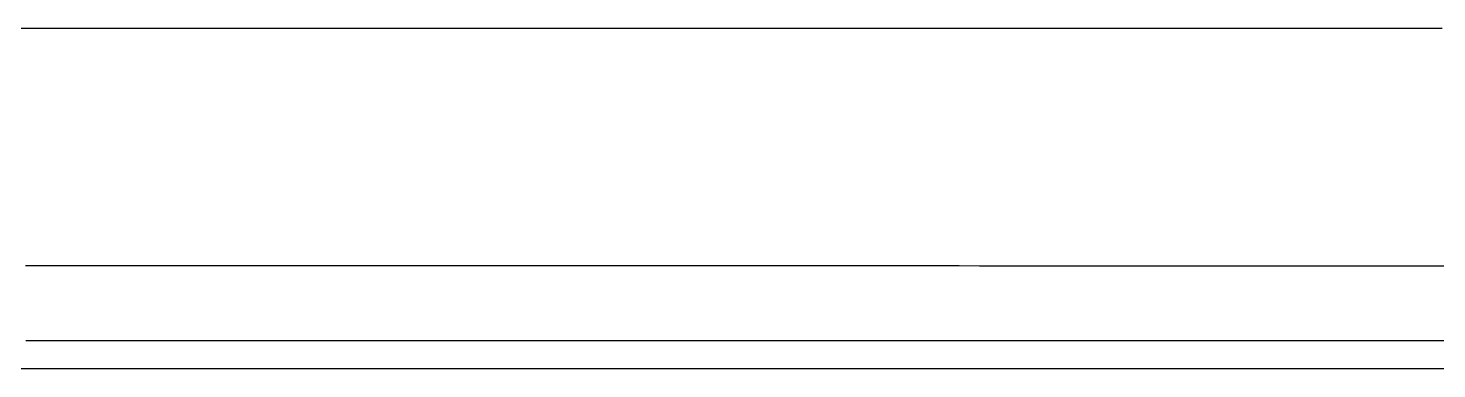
# Model space of a CAD drawing. Extents: x -4 to 218, y -16 to 16.
# Drawn here: x 100.15 to 107.09, y -15.92 to -14.24 of the extents above; entities that cross this region are included whole.
import ezdxf

# ---------------------------------------------------------------- set-up
doc = ezdxf.new("R2010")
doc.units = 0
doc.header["$MEASUREMENT"] = 0
doc.layers.add('Waterlines', color=7, linetype='Continuous')

msp = doc.modelspace()

# ---------------------------------------------------------------- linework, layer by layer
at = {"layer": 'Waterlines', "color": 135}
for points in [[(100.10044, -14.24241), (100.20269, -14.24241), (100.29922, -14.24241), (100.40132, -14.24241), (100.50144, -14.24241), (100.59921, -14.24241), (100.70181, -14.24241), (100.79804, -14.24241), (100.90237, -14.24241), (101.00427, -14.24241), (101.10602, -14.24241), (101.20972, -14.24241), (101.30759, -14.24241), (101.41108, -14.24241), (101.50791, -14.24241), (101.61098, -14.24241), (101.71239, -14.24241), (101.80988, -14.24241), (101.91295, -14.24241), (102.00915, -14.24241), (102.11188, -14.24241), (102.21239, -14.24241), (102.31014, -14.24241), (102.41263, -14.24241), (102.50878, -14.24241), (102.61155, -14.24241), (102.71175, -14.24241), (102.80968, -14.24241), (102.91209, -14.24241), (103.00831, -14.24241), (103.1107, -14.24241), (103.2104, -14.24241), (103.30872, -14.24241), (103.41141, -14.24241), (103.50742, -14.24241), (103.60951, -14.24241), (103.70944, -14.24241), (103.80772, -14.24241), (103.91012, -14.24241), (104.00609, -14.24241), (104.10812, -14.24241), (104.20899, -14.24241), (104.30672, -14.24241), (104.40887, -14.24241), (104.50492, -14.24241), (104.60715, -14.24241), (104.70741, -14.24241), (104.80556, -14.24241), (104.90733, -14.24241), (105.00373, -14.24241), (105.10602, -14.24241), (105.20634, -14.24241), (105.30376, -14.24241), (105.40758, -14.24241), (105.50657, -14.24241), (105.61154, -14.24241), (105.71392, -14.24241), (105.8126, -14.24241), (105.91587, -14.24241), (106.01289, -14.24241), (106.11591, -14.24241), (106.21738, -14.24241), (106.31519, -14.24241), (106.41759, -14.24241), (106.51517, -14.24241), (106.61639, -14.24241), (106.71851, -14.24241), (106.81487, -14.24241), (106.9169, -14.24241), (107.01694, -14.24241), (107.11607, -14.24241)], [(107.13597, -15.41432), (107.03601, -15.4143), (106.93593, -15.41429), (106.83598, -15.41427), (106.73596, -15.41425), (106.63594, -15.41423), (106.53597, -15.41421), (106.43591, -15.41419), (106.33597, -15.41417), (106.23592, -15.41415), (106.13594, -15.41413), (106.03594, -15.41411), (105.93592, -15.41409), (105.83597, -15.41407), (105.73595, -15.41405), (105.63595, -15.41403), (105.53593, -15.41401), (105.43591, -15.41399), (105.33592, -15.41397), (105.23592, -15.41395), (105.13591, -15.41393), (105.03593, -15.41391), (104.9359, -15.41389), (104.83591, -15.41387), (104.73587, -15.41384), (104.63592, -15.41382), (104.53585, -15.4138), (104.43587, -15.41378), (104.33591, -15.41376), (104.2359, -15.41373), (104.13587, -15.41371), (104.03587, -15.41369), (103.93582, -15.41367), (103.83585, -15.41364), (103.73585, -15.41362), (103.63586, -15.4136), (103.53584, -15.41357), (103.43587, -15.41355), (103.33585, -15.41352), (103.23583, -15.4135), (103.13588, -15.41347), (103.03583, -15.41345), (102.93591, -15.41342), (102.83582, -15.4134), (102.73579, -15.41337), (102.63589, -15.41335), (102.53586, -15.41332), (102.43581, -15.41329), (102.33588, -15.41326), (102.23585, -15.41324), (102.13582, -15.41321), (102.03584, -15.41318), (101.93577, -15.41315), (101.83578, -15.41312), (101.73584, -15.41309), (101.63584, -15.41306), (101.53577, -15.41303), (101.43581, -15.413), (101.33579, -15.41297), (101.23572, -15.41294), (101.13579, -15.41291), (101.0358, -15.41288), (100.93582, -15.41284), (100.83577, -15.41281), (100.73576, -15.41278), (100.63577, -15.41274), (100.53576, -15.41271), (100.43576, -15.41267), (100.33575, -15.41264), (100.23579, -15.4126), (100.13577, -15.41256)], [(107.1385, -15.78256), (107.03854, -15.78256), (106.93851, -15.78256), (106.83853, -15.78255), (106.73851, -15.78255), (106.63851, -15.78255), (106.53849, -15.78255), (106.43848, -15.78255), (106.33846, -15.78255), (106.23847, -15.78254), (106.13847, -15.78254), (106.03848, -15.78254), (105.93844, -15.78254), (105.83846, -15.78254), (105.73844, -15.78253), (105.63844, -15.78253), (105.5384, -15.78253), (105.43842, -15.78253), (105.33841, -15.78253), (105.23843, -15.78252), (105.13839, -15.78252), (105.03841, -15.78252), (104.9384, -15.78252), (104.8384, -15.78252), (104.73839, -15.78251), (104.63839, -15.78251), (104.53838, -15.78251), (104.43834, -15.78251), (104.3383, -15.7825), (104.23839, -15.7825), (104.13833, -15.7825), (104.03837, -15.7825), (103.93833, -15.7825), (103.83829, -15.78249), (103.73833, -15.78249), (103.63828, -15.78249), (103.53831, -15.78249), (103.43825, -15.78248), (103.33826, -15.78248), (103.23826, -15.78248), (103.13822, -15.78247), (103.03826, -15.78247), (102.93822, -15.78247), (102.83824, -15.78247), (102.73822, -15.78246), (102.63831, -15.78246), (102.53822, -15.78246), (102.43826, -15.78246), (102.3382, -15.78245), (102.23829, -15.78245), (102.13824, -15.78245), (102.03823, -15.78244), (101.93816, -15.78244), (101.8382, -15.78244), (101.73815, -15.78244), (101.63818, -15.78243), (101.53819, -15.78243), (101.43817, -15.78243), (101.33809, -15.78242), (101.23811, -15.78242), (101.13812, -15.78242), (101.03812, -15.78241), (100.93813, -15.78241), (100.83815, -15.78241), (100.73816, -15.78241), (100.63811, -15.7824), (100.53811, -15.7824), (100.43808, -15.7824), (100.33813, -15.78239), (100.23811, -15.78239), (100.13811, -15.78239)], [(107.15726, -15.92031), (107.05725, -15.92031), (106.95721, -15.92031), (106.85722, -15.92031), (106.75722, -15.92031), (106.65721, -15.92031), (106.55719, -15.92031), (106.45716, -15.92031), (106.35716, -15.92031), (106.25716, -15.92031), (106.15716, -15.92031), (106.05714, -15.92031), (105.95713, -15.92031), (105.85709, -15.92031), (105.75713, -15.92031), (105.6571, -15.92031), (105.55708, -15.92031), (105.45706, -15.92031), (105.35709, -15.92031), (105.25703, -15.92031), (105.15701, -15.92031), (105.05704, -15.92031), (104.95708, -15.92031), (104.85709, -15.92031), (104.75701, -15.92031), (104.65701, -15.92031), (104.55698, -15.92031), (104.45701, -15.92031), (104.35698, -15.92031), (104.25694, -15.92031), (104.15697, -15.92031), (104.05693, -15.92031), (103.95694, -15.92031), (103.8569, -15.92031), (103.75698, -15.92031), (103.65687, -15.92031), (103.55688, -15.92031), (103.45686, -15.92031), (103.35693, -15.92031), (103.25689, -15.92031), (103.15686, -15.92031), (103.05688, -15.92031), (102.95683, -15.92031), (102.85687, -15.92031), (102.75679, -15.92031), (102.65683, -15.92031), (102.55676, -15.92031), (102.45678, -15.92031), (102.35678, -15.92031), (102.25674, -15.92031), (102.15682, -15.92031), (102.05676, -15.92031), (101.95684, -15.92031), (101.85679, -15.92031), (101.75678, -15.92031), (101.65676, -15.92031), (101.55675, -15.92031), (101.45672, -15.92031), (101.35676, -15.92031), (101.25671, -15.92031), (101.15671, -15.92031), (101.0567, -15.92031), (100.95672, -15.92031), (100.85673, -15.92031), (100.75666, -15.92031), (100.65667, -15.92031), (100.55665, -15.92031), (100.45667, -15.92031), (100.3567, -15.92031), (100.25669, -15.92031), (100.15662, -15.92031), (100.05664, -15.92031)], [(107.16184, -15.92031), (107.06182, -15.92031), (106.96181, -15.92031), (106.86182, -15.92031), (106.76176, -15.92031), (106.66183, -15.92031), (106.56181, -15.92031), (106.46177, -15.92031), (106.36179, -15.92031), (106.26177, -15.92031), (106.16182, -15.92031), (106.0618, -15.92031), (105.96176, -15.92031), (105.86179, -15.92031), (105.76174, -15.92031), (105.66177, -15.92031), (105.5617, -15.92031), (105.46172, -15.92031), (105.36176, -15.92031), (105.26169, -15.92031), (105.16174, -15.92031), (105.06171, -15.92031), (104.96176, -15.92031), (104.8617, -15.92031), (104.7617, -15.92031), (104.66174, -15.92031), (104.56171, -15.92031), (104.46171, -15.92031), (104.36167, -15.92031), (104.26167, -15.92031), (104.16167, -15.92031), (104.06164, -15.92031), (103.96169, -15.92031), (103.8616, -15.92031), (103.76163, -15.92031), (103.66161, -15.92031), (103.56165, -15.92031), (103.46165, -15.92031), (103.36168, -15.92031), (103.26161, -15.92031), (103.16165, -15.92031), (103.06161, -15.92031), (102.96161, -15.92031), (102.86161, -15.92031), (102.7616, -15.92031), (102.66156, -15.92031), (102.56158, -15.92031), (102.46157, -15.92031), (102.36159, -15.92031), (102.26157, -15.92031), (102.16155, -15.92031), (102.06158, -15.92031), (101.96155, -15.92031), (101.86153, -15.92031), (101.76154, -15.92031), (101.66154, -15.92031), (101.56153, -15.92031), (101.46149, -15.92031), (101.36151, -15.92031), (101.26151, -15.92031), (101.16151, -15.92031), (101.06151, -15.92031), (100.96149, -15.92031), (100.8615, -15.92031), (100.76148, -15.92031), (100.66144, -15.92031), (100.56146, -15.92031), (100.46145, -15.92031), (100.36147, -15.92031), (100.26145, -15.92031), (100.16145, -15.92031), (100.06145, -15.92031)], [(107.16216, -15.92031), (107.06214, -15.92031), (106.96217, -15.92031), (106.86214, -15.92031), (106.76212, -15.92031), (106.66216, -15.92031), (106.56213, -15.92031), (106.46207, -15.92031), (106.36215, -15.92031), (106.26211, -15.92031), (106.16211, -15.92031), (106.06211, -15.92031), (105.96216, -15.92031), (105.86211, -15.92031), (105.7621, -15.92031), (105.66212, -15.92031), (105.56207, -15.92031), (105.46209, -15.92031), (105.36211, -15.92031), (105.26208, -15.92031), (105.16209, -15.92031), (105.06211, -15.92031), (104.96213, -15.92031), (104.86207, -15.92031), (104.76208, -15.92031), (104.66212, -15.92031), (104.56203, -15.92031), (104.46206, -15.92031), (104.36208, -15.92031), (104.26203, -15.92031), (104.16208, -15.92031), (104.06206, -15.92031), (103.9621, -15.92031), (103.86203, -15.92031), (103.76206, -15.92031), (103.66206, -15.92031), (103.56204, -15.92031), (103.46207, -15.92031), (103.36207, -15.92031), (103.26207, -15.92031), (103.16202, -15.92031), (103.06204, -15.92031), (102.96203, -15.92031), (102.86201, -15.92031), (102.76202, -15.92031), (102.66203, -15.92031), (102.56206, -15.92031), (102.46201, -15.92031), (102.36204, -15.92031), (102.26203, -15.92031), (102.16202, -15.92031), (102.06199, -15.92031), (101.96201, -15.92031), (101.86201, -15.92031), (101.762, -15.92031), (101.66203, -15.92031), (101.56203, -15.92031), (101.46199, -15.92031), (101.36202, -15.92031), (101.26205, -15.92031), (101.162, -15.92031), (101.06199, -15.92031), (100.96202, -15.92031), (100.862, -15.92031), (100.76202, -15.92031), (100.66194, -15.92031), (100.56202, -15.92031), (100.46202, -15.92031), (100.36198, -15.92031), (100.26201, -15.92031), (100.16199, -15.92031), (100.06197, -15.92031)], [(107.1677, -15.92031), (107.0677, -15.92031), (106.9677, -15.92031), (106.86763, -15.92031), (106.76764, -15.92031), (106.66761, -15.92031), (106.56764, -15.92031), (106.46764, -15.92031), (106.36761, -15.92031), (106.26756, -15.92031), (106.16756, -15.92031), (106.06754, -15.92031), (105.96748, -15.92031), (105.86752, -15.92031), (105.7675, -15.92031), (105.6675, -15.92031), (105.56746, -15.92031), (105.46741, -15.92031), (105.36745, -15.92031), (105.2674, -15.92031), (105.16743, -15.92031), (105.06744, -15.92031), (104.96747, -15.92031), (104.86739, -15.92031), (104.76738, -15.92031), (104.66736, -15.92031), (104.56737, -15.92031), (104.4673, -15.92031), (104.36732, -15.92031), (104.26735, -15.92031), (104.16728, -15.92031), (104.06726, -15.92031), (103.96725, -15.92031), (103.86724, -15.92031), (103.76723, -15.92031), (103.66721, -15.92031), (103.56725, -15.92031), (103.46719, -15.92031), (103.36714, -15.92031), (103.26716, -15.92031), (103.16714, -15.92031), (103.06712, -15.92031), (102.9671, -15.92031), (102.8671, -15.92031), (102.7671, -15.92031), (102.66704, -15.92031), (102.56701, -15.92031), (102.46703, -15.92031), (102.36701, -15.92031), (102.26699, -15.92031), (102.16694, -15.92031), (102.06699, -15.92031), (101.96697, -15.92031), (101.86697, -15.92031), (101.7669, -15.92031), (101.66689, -15.92031), (101.56691, -15.92031), (101.46688, -15.92031), (101.36691, -15.92031), (101.26688, -15.92031), (101.16685, -15.92031), (101.06683, -15.92031), (100.96683, -15.92031), (100.8668, -15.92031), (100.76681, -15.92031), (100.66677, -15.92031), (100.5668, -15.92031), (100.46674, -15.92031), (100.36674, -15.92031), (100.26675, -15.92031), (100.16669, -15.92031), (100.06669, -15.92031)], [(107.08963, -15.92031), (106.98969, -15.92031), (106.88953, -15.92031), (106.7896, -15.92031), (106.68958, -15.92031), (106.58949, -15.92031), (106.48948, -15.92031), (106.3895, -15.92031), (106.28944, -15.92031), (106.18938, -15.92031), (106.08941, -15.92031), (105.98938, -15.92031), (105.88933, -15.92031), (105.78933, -15.92031), (105.68932, -15.92031), (105.58929, -15.92031), (105.48927, -15.92031), (105.3892, -15.92031), (105.28921, -15.92031), (105.18922, -15.92031), (105.08916, -15.92031), (104.98912, -15.92031), (104.88914, -15.92031), (104.78905, -15.92031), (104.68907, -15.92031), (104.58904, -15.92031), (104.48899, -15.92031), (104.389, -15.92031), (104.28894, -15.92031), (104.18896, -15.92031), (104.08889, -15.92031), (103.98884, -15.92031), (103.88883, -15.92031), (103.78889, -15.92031), (103.68877, -15.92031), (103.58876, -15.92031), (103.4888, -15.92031), (103.38869, -15.92031), (103.28875, -15.92031), (103.18864, -15.92031), (103.08865, -15.92031), (102.98862, -15.92031), (102.8886, -15.92031), (102.78859, -15.92031), (102.68859, -15.92031), (102.58855, -15.92031), (102.48849, -15.92031), (102.38848, -15.92031), (102.28845, -15.92031), (102.1884, -15.92031), (102.08836, -15.92031), (101.98842, -15.92031), (101.88833, -15.92031), (101.78828, -15.92031), (101.68836, -15.92031), (101.58827, -15.92031), (101.4882, -15.92031), (101.38821, -15.92031), (101.28821, -15.92031), (101.18814, -15.92031), (101.08816, -15.92031), (100.98811, -15.92031), (100.88806, -15.92031), (100.78811, -15.92031), (100.68803, -15.92031), (100.58801, -15.92031), (100.488, -15.92031), (100.38792, -15.92031), (100.28795, -15.92031), (100.18793, -15.92031), (100.08786, -15.92031)], [(107.09459, -15.92031), (106.99454, -15.92031), (106.89447, -15.92031), (106.7944, -15.92031), (106.69436, -15.92031), (106.59428, -15.92031), (106.4942, -15.92031), (106.39417, -15.92031), (106.29408, -15.92031), (106.19402, -15.92031), (106.09395, -15.92031), (105.99391, -15.92031), (105.89381, -15.92031), (105.79375, -15.92031), (105.6937, -15.92031), (105.59367, -15.92031), (105.49356, -15.92031), (105.39349, -15.92031), (105.29345, -15.92031), (105.19337, -15.92031), (105.09334, -15.92031), (104.99326, -15.92031), (104.89317, -15.92031), (104.79314, -15.92031), (104.69308, -15.92031), (104.593, -15.92031), (104.49294, -15.92031), (104.39287, -15.92031), (104.29284, -15.92031), (104.19276, -15.92031), (104.09269, -15.92031), (103.99264, -15.92031), (103.89255, -15.92031), (103.7925, -15.92031), (103.69247, -15.92031), (103.59236, -15.92031), (103.4923, -15.92031), (103.39227, -15.92031), (103.29218, -15.92031), (103.19213, -15.92031), (103.09207, -15.92031), (102.99195, -15.92031), (102.89192, -15.92031), (102.79185, -15.92031), (102.6918, -15.92031), (102.59175, -15.92031), (102.49169, -15.92031), (102.39162, -15.92031), (102.29156, -15.92031), (102.19148, -15.92031), (102.09142, -15.92031), (101.99137, -15.92031), (101.89128, -15.92031), (101.79121, -15.92031), (101.69117, -15.92031), (101.59109, -15.92031), (101.49107, -15.92031), (101.39095, -15.92031), (101.29089, -15.92031), (101.19083, -15.92031), (101.09075, -15.92031), (100.99071, -15.92031), (100.89064, -15.92031), (100.79056, -15.92031), (100.69055, -15.92031), (100.59044, -15.92031), (100.49039, -15.92031), (100.39032, -15.92031), (100.29027, -15.92031), (100.19017, -15.92031), (100.09014, -15.92031)], [(107.09579, -15.92031), (106.99567, -15.92031), (106.8957, -15.92031), (106.7956, -15.92031), (106.6955, -15.92031), (106.59548, -15.92031), (106.49538, -15.92031), (106.39535, -15.92031), (106.29526, -15.92031), (106.1952, -15.92031), (106.09512, -15.92031), (105.99506, -15.92031), (105.89501, -15.92031), (105.79494, -15.92031), (105.69483, -15.92031), (105.59481, -15.92031), (105.49474, -15.92031), (105.39468, -15.92031), (105.29462, -15.92031), (105.19452, -15.92031), (105.09447, -15.92031), (104.99442, -15.92031), (104.89433, -15.92031), (104.79429, -15.92031), (104.69422, -15.92031), (104.59415, -15.92031), (104.49406, -15.92031), (104.39403, -15.92031), (104.29395, -15.92031), (104.19386, -15.92031), (104.09383, -15.92031), (103.99374, -15.92031), (103.89368, -15.92031), (103.79366, -15.92031), (103.69349, -15.92031), (103.5935, -15.92031), (103.49343, -15.92031), (103.39336, -15.92031), (103.29329, -15.92031), (103.19324, -15.92031), (103.09316, -15.92031), (102.99311, -15.92031), (102.89304, -15.92031), (102.793, -15.92031), (102.69289, -15.92031), (102.59285, -15.92031), (102.49277, -15.92031), (102.39272, -15.92031), (102.29262, -15.92031), (102.19259, -15.92031), (102.09257, -15.92031), (101.99239, -15.92031), (101.89238, -15.92031), (101.79231, -15.92031), (101.6922, -15.92031), (101.59219, -15.92031), (101.49216, -15.92031), (101.39201, -15.92031), (101.292, -15.92031), (101.19196, -15.92031), (101.09184, -15.92031), (100.99178, -15.92031), (100.89175, -15.92031), (100.79164, -15.92031), (100.69157, -15.92031), (100.59157, -15.92031), (100.49142, -15.92031), (100.39137, -15.92031), (100.29139, -15.92031), (100.19119, -15.92031), (100.0912, -15.92031)], [(107.10246, -15.92031), (107.00243, -15.92031), (106.90237, -15.92031), (106.80233, -15.92031), (106.7023, -15.92031), (106.60226, -15.92031), (106.50224, -15.92031), (106.40218, -15.92031), (106.30211, -15.92031), (106.20208, -15.92031), (106.10202, -15.92031), (106.00199, -15.92031), (105.90195, -15.92031), (105.8019, -15.92031), (105.70184, -15.92031), (105.60183, -15.92031), (105.5018, -15.92031), (105.4017, -15.92031), (105.3017, -15.92031), (105.20164, -15.92031), (105.10161, -15.92031), (105.00156, -15.92031), (104.90151, -15.92031), (104.80147, -15.92031), (104.70145, -15.92031), (104.60139, -15.92031), (104.50135, -15.92031), (104.40131, -15.92031), (104.30128, -15.92031), (104.20123, -15.92031), (104.10117, -15.92031), (104.00113, -15.92031), (103.90108, -15.92031), (103.80104, -15.92031), (103.70101, -15.92031), (103.60097, -15.92031), (103.50088, -15.92031), (103.40085, -15.92031), (103.30083, -15.92031), (103.20078, -15.92031), (103.10075, -15.92031), (103.00068, -15.92031), (102.90063, -15.92031), (102.8006, -15.92031), (102.70058, -15.92031), (102.60052, -15.92031), (102.50047, -15.92031), (102.40042, -15.92031), (102.30036, -15.92031), (102.20034, -15.92031), (102.10027, -15.92031), (102.00023, -15.92031), (101.90022, -15.92031), (101.80016, -15.92031), (101.7001, -15.92031), (101.60007, -15.92031), (101.50004, -15.92031), (101.39999, -15.92031), (101.29992, -15.92031), (101.19989, -15.92031), (101.09987, -15.92031), (100.99979, -15.92031), (100.89977, -15.92031), (100.79972, -15.92031), (100.69965, -15.92031), (100.59965, -15.92031), (100.49959, -15.92031), (100.39953, -15.92031), (100.29949, -15.92031), (100.19946, -15.92031), (100.0994, -15.92031)], [(107.10395, -15.92031), (107.00394, -15.92031), (106.90392, -15.92031), (106.80392, -15.92031), (106.70393, -15.92031), (106.60392, -15.92031), (106.50396, -15.92031), (106.40392, -15.92031), (106.30386, -15.92031), (106.20391, -15.92031), (106.1039, -15.92031), (106.00388, -15.92031), (105.90386, -15.92031), (105.80386, -15.92031), (105.7039, -15.92031), (105.60387, -15.92031), (105.50385, -15.92031), (105.40381, -15.92031), (105.30386, -15.92031), (105.20382, -15.92031), (105.10384, -15.92031), (105.00383, -15.92031), (104.90384, -15.92031), (104.8038, -15.92031), (104.70383, -15.92031), (104.60379, -15.92031), (104.50378, -15.92031), (104.4038, -15.92031), (104.30377, -15.92031), (104.20379, -15.92031), (104.1038, -15.92031), (104.00378, -15.92031), (103.90375, -15.92031), (103.80379, -15.92031), (103.70374, -15.92031), (103.60374, -15.92031), (103.50372, -15.92031), (103.40373, -15.92031), (103.30373, -15.92031), (103.20371, -15.92031), (103.10371, -15.92031), (103.00369, -15.92031), (102.90369, -15.92031), (102.80368, -15.92031), (102.70371, -15.92031), (102.60368, -15.92031), (102.50366, -15.92031), (102.4037, -15.92031), (102.3037, -15.92031), (102.20367, -15.92031), (102.10365, -15.92031), (102.00366, -15.92031), (101.9036, -15.92031), (101.8036, -15.92031), (101.70365, -15.92031), (101.60363, -15.92031), (101.50364, -15.92031), (101.40363, -15.92031), (101.3036, -15.92031), (101.20361, -15.92031), (101.10363, -15.92031), (101.00359, -15.92031), (100.90361, -15.92031), (100.80357, -15.92031), (100.70358, -15.92031), (100.60361, -15.92031), (100.50356, -15.92031), (100.40356, -15.92031), (100.30356, -15.92031), (100.20358, -15.92031), (100.10359, -15.92031)], [(107.11218, -15.92031), (107.01216, -15.92031), (106.91218, -15.92031), (106.81219, -15.92031), (106.71217, -15.92031), (106.61215, -15.92031), (106.51214, -15.92031), (106.41215, -15.92031), (106.31216, -15.92031), (106.21212, -15.92031), (106.11213, -15.92031), (106.01214, -15.92031), (105.91211, -15.92031), (105.8121, -15.92031), (105.71211, -15.92031), (105.61211, -15.92031), (105.51212, -15.92031), (105.41206, -15.92031), (105.31201, -15.92031), (105.21203, -15.92031), (105.11205, -15.92031), (105.01205, -15.92031), (104.91207, -15.92031), (104.81204, -15.92031), (104.71203, -15.92031), (104.612, -15.92031), (104.512, -15.92031), (104.41197, -15.92031), (104.312, -15.92031), (104.21201, -15.92031), (104.11197, -15.92031), (104.01193, -15.92031), (103.91196, -15.92031), (103.81193, -15.92031), (103.71194, -15.92031), (103.61192, -15.92031), (103.51188, -15.92031), (103.4119, -15.92031), (103.31192, -15.92031), (103.21184, -15.92031), (103.11189, -15.92031), (103.01186, -15.92031), (102.91186, -15.92031), (102.81187, -15.92031), (102.71186, -15.92031), (102.61186, -15.92031), (102.51183, -15.92031), (102.41183, -15.92031), (102.31184, -15.92031), (102.21178, -15.92031), (102.11182, -15.92031), (102.01183, -15.92031), (101.91174, -15.92031), (101.81176, -15.92031), (101.71178, -15.92031), (101.61173, -15.92031), (101.51173, -15.92031), (101.41174, -15.92031), (101.31174, -15.92031), (101.21176, -15.92031), (101.11173, -15.92031), (101.01174, -15.92031), (100.91177, -15.92031), (100.81172, -15.92031), (100.7118, -15.92031), (100.6117, -15.92031), (100.51173, -15.92031), (100.41167, -15.92031), (100.31167, -15.92031), (100.21169, -15.92031), (100.11166, -15.92031)], [(107.11286, -15.92031), (107.01286, -15.92031), (106.91278, -15.92031), (106.81274, -15.92031), (106.71289, -15.92031), (106.6129, -15.92031), (106.51286, -15.92031), (106.41286, -15.92031), (106.31279, -15.92031), (106.21272, -15.92031), (106.11263, -15.92031), (106.01285, -15.92031), (105.9128, -15.92031), (105.81274, -15.92031), (105.71268, -15.92031), (105.6126, -15.92031), (105.51276, -15.92031), (105.41273, -15.92031), (105.31265, -15.92031), (105.21263, -15.92031), (105.11253, -15.92031), (105.01247, -15.92031), (104.91271, -15.92031), (104.81268, -15.92031), (104.71262, -15.92031), (104.61262, -15.92031), (104.51259, -15.92031), (104.41254, -15.92031), (104.31257, -15.92031), (104.21257, -15.92031), (104.11253, -15.92031), (104.01258, -15.92031), (103.91257, -15.92031), (103.81261, -15.92031), (103.71262, -15.92031), (103.61243, -15.92031), (103.51249, -15.92031), (103.41256, -15.92031), (103.31264, -15.92031), (103.21267, -15.92031), (103.1125, -15.92031), (103.0126, -15.92031), (102.91267, -15.92031), (102.81252, -15.92031), (102.71262, -15.92031), (102.61267, -15.92031), (102.51251, -15.92031), (102.41265, -15.92031), (102.31271, -15.92031), (102.21255, -15.92031), (102.11269, -15.92031), (102.01271, -15.92031), (101.91281, -15.92031), (101.81266, -15.92031), (101.71275, -15.92031), (101.61281, -15.92031), (101.51265, -15.92031), (101.41272, -15.92031), (101.31277, -15.92031), (101.21278, -15.92031), (101.11269, -15.92031), (101.01276, -15.92031), (100.9128, -15.92031), (100.81278, -15.92031), (100.7128, -15.92031), (100.61284, -15.92031), (100.51283, -15.92031), (100.4128, -15.92031), (100.31281, -15.92031), (100.21278, -15.92031), (100.11275, -15.92031)], [(107.12003, -15.92031), (107.01996, -15.92031), (106.92008, -15.92031), (106.82004, -15.92031), (106.71998, -15.92031), (106.61996, -15.92031), (106.51988, -15.92031), (106.42003, -15.92031), (106.31997, -15.92031), (106.21992, -15.92031), (106.1198, -15.92031), (106.02001, -15.92031), (105.91992, -15.92031), (105.81984, -15.92031), (105.71975, -15.92031), (105.61991, -15.92031), (105.51982, -15.92031), (105.41979, -15.92031), (105.31972, -15.92031), (105.21963, -15.92031), (105.1198, -15.92031), (105.01979, -15.92031), (104.91971, -15.92031), (104.81969, -15.92031), (104.71966, -15.92031), (104.61967, -15.92031), (104.51966, -15.92031), (104.41968, -15.92031), (104.31965, -15.92031), (104.2197, -15.92031), (104.11971, -15.92031), (104.01975, -15.92031), (103.91956, -15.92031), (103.81964, -15.92031), (103.71965, -15.92031), (103.61971, -15.92031), (103.5196, -15.92031), (103.41968, -15.92031), (103.31953, -15.92031), (103.2196, -15.92031), (103.11971, -15.92031), (103.01958, -15.92031), (102.91971, -15.92031), (102.81973, -15.92031), (102.71964, -15.92031), (102.61974, -15.92031), (102.51981, -15.92031), (102.41968, -15.92031), (102.31978, -15.92031), (102.21985, -15.92031), (102.11971, -15.92031), (102.01976, -15.92031), (101.91983, -15.92031), (101.81989, -15.92031), (101.71976, -15.92031), (101.61984, -15.92031), (101.51975, -15.92031), (101.41983, -15.92031), (101.31985, -15.92031), (101.21989, -15.92031), (101.11987, -15.92031), (101.0199, -15.92031), (100.91986, -15.92031), (100.81989, -15.92031), (100.71983, -15.92031), (100.61983, -15.92031), (100.51981, -15.92031), (100.41978, -15.92031), (100.3198, -15.92031), (100.2198, -15.92031), (100.11978, -15.92031)], [(107.12622, -15.92031), (107.02621, -15.92031), (106.92617, -15.92031), (106.82617, -15.92031), (106.72618, -15.92031), (106.62614, -15.92031), (106.52618, -15.92031), (106.42614, -15.92031), (106.32618, -15.92031), (106.22613, -15.92031), (106.12612, -15.92031), (106.02615, -15.92031), (105.9261, -15.92031), (105.82613, -15.92031), (105.72613, -15.92031), (105.62607, -15.92031), (105.52612, -15.92031), (105.42609, -15.92031), (105.32609, -15.92031), (105.22609, -15.92031), (105.12608, -15.92031), (105.02606, -15.92031), (104.92609, -15.92031), (104.82605, -15.92031), (104.72609, -15.92031), (104.62605, -15.92031), (104.52606, -15.92031), (104.42604, -15.92031), (104.32603, -15.92031), (104.2261, -15.92031), (104.12601, -15.92031), (104.02602, -15.92031), (103.92603, -15.92031), (103.826, -15.92031), (103.726, -15.92031), (103.62602, -15.92031), (103.52603, -15.92031), (103.42602, -15.92031), (103.32602, -15.92031), (103.22604, -15.92031), (103.12596, -15.92031), (103.02602, -15.92031), (102.92596, -15.92031), (102.826, -15.92031), (102.72597, -15.92031), (102.62594, -15.92031), (102.52598, -15.92031), (102.42596, -15.92031), (102.32593, -15.92031), (102.22593, -15.92031), (102.12593, -15.92031), (102.02592, -15.92031), (101.9259, -15.92031), (101.82591, -15.92031), (101.72588, -15.92031), (101.6259, -15.92031), (101.52593, -15.92031), (101.42588, -15.92031), (101.32594, -15.92031), (101.22585, -15.92031), (101.12588, -15.92031), (101.02588, -15.92031), (100.92589, -15.92031), (100.82586, -15.92031), (100.72583, -15.92031), (100.62585, -15.92031), (100.5258, -15.92031), (100.4258, -15.92031), (100.32581, -15.92031), (100.22585, -15.92031), (100.12585, -15.92031)], [(107.12962, -15.92031), (107.02959, -15.92031), (106.92953, -15.92031), (106.82951, -15.92031), (106.72946, -15.92031), (106.62942, -15.92031), (106.52937, -15.92031), (106.42932, -15.92031), (106.32929, -15.92031), (106.22926, -15.92031), (106.12922, -15.92031), (106.02917, -15.92031), (105.92914, -15.92031), (105.8291, -15.92031), (105.72906, -15.92031), (105.62902, -15.92031), (105.52896, -15.92031), (105.42895, -15.92031), (105.3289, -15.92031), (105.22887, -15.92031), (105.12882, -15.92031), (105.02879, -15.92031), (104.92875, -15.92031), (104.82872, -15.92031), (104.72868, -15.92031), (104.62863, -15.92031), (104.52859, -15.92031), (104.42855, -15.92031), (104.32852, -15.92031), (104.22849, -15.92031), (104.12846, -15.92031), (104.02839, -15.92031), (103.92837, -15.92031), (103.82832, -15.92031), (103.72831, -15.92031), (103.62822, -15.92031), (103.52821, -15.92031), (103.42818, -15.92031), (103.32809, -15.92031), (103.22811, -15.92031), (103.12807, -15.92031), (103.02801, -15.92031), (102.92798, -15.92031), (102.82793, -15.92031), (102.72791, -15.92031), (102.62785, -15.92031), (102.52783, -15.92031), (102.42774, -15.92031), (102.32773, -15.92031), (102.22772, -15.92031), (102.12769, -15.92031), (102.02763, -15.92031), (101.9276, -15.92031), (101.82751, -15.92031), (101.72752, -15.92031), (101.62747, -15.92031), (101.52746, -15.92031), (101.42738, -15.92031), (101.32737, -15.92031), (101.22729, -15.92031), (101.12726, -15.92031), (101.02724, -15.92031), (100.92717, -15.92031), (100.82713, -15.92031), (100.7271, -15.92031), (100.62708, -15.92031), (100.52703, -15.92031), (100.42702, -15.92031), (100.32698, -15.92031), (100.22691, -15.92031), (100.12687, -15.92031)], [(107.13622, -15.92031), (107.03622, -15.92031), (106.93616, -15.92031), (106.83614, -15.92031), (106.73611, -15.92031), (106.63609, -15.92031), (106.53605, -15.92031), (106.43607, -15.92031), (106.33606, -15.92031), (106.23598, -15.92031), (106.13599, -15.92031), (106.03597, -15.92031), (105.93596, -15.92031), (105.83593, -15.92031), (105.73589, -15.92031), (105.63588, -15.92031), (105.53582, -15.92031), (105.43585, -15.92031), (105.33582, -15.92031), (105.23579, -15.92031), (105.13577, -15.92031), (105.03573, -15.92031), (104.93574, -15.92031), (104.83572, -15.92031), (104.73571, -15.92031), (104.6357, -15.92031), (104.53565, -15.92031), (104.43562, -15.92031), (104.33559, -15.92031), (104.23561, -15.92031), (104.13556, -15.92031), (104.03555, -15.92031), (103.93555, -15.92031), (103.83548, -15.92031), (103.73547, -15.92031), (103.63545, -15.92031), (103.53547, -15.92031), (103.43538, -15.92031), (103.3354, -15.92031), (103.2354, -15.92031), (103.13534, -15.92031), (103.03534, -15.92031), (102.93532, -15.92031), (102.83527, -15.92031), (102.73527, -15.92031), (102.63523, -15.92031), (102.53523, -15.92031), (102.43518, -15.92031), (102.33519, -15.92031), (102.23514, -15.92031), (102.13513, -15.92031), (102.03515, -15.92031), (101.9351, -15.92031), (101.83508, -15.92031), (101.73506, -15.92031), (101.63503, -15.92031), (101.53497, -15.92031), (101.43498, -15.92031), (101.33495, -15.92031), (101.23494, -15.92031), (101.1349, -15.92031), (101.03489, -15.92031), (100.93485, -15.92031), (100.83486, -15.92031), (100.73483, -15.92031), (100.63478, -15.92031), (100.53478, -15.92031), (100.43478, -15.92031), (100.33472, -15.92031), (100.2347, -15.92031), (100.13469, -15.92031)], [(107.14525, -15.92031), (107.0452, -15.92031), (106.94511, -15.92031), (106.84501, -15.92031), (106.74493, -15.92031), (106.64484, -15.92031), (106.54472, -15.92031), (106.44466, -15.92031), (106.34458, -15.92031), (106.24443, -15.92031), (106.14444, -15.92031), (106.04429, -15.92031), (105.9442, -15.92031), (105.84414, -15.92031), (105.74406, -15.92031), (105.64394, -15.92031), (105.54388, -15.92031), (105.4438, -15.92031), (105.34371, -15.92031), (105.24361, -15.92031), (105.14353, -15.92031), (105.04342, -15.92031), (104.94335, -15.92031), (104.84328, -15.92031), (104.74313, -15.92031), (104.64308, -15.92031), (104.54301, -15.92031), (104.4429, -15.92031), (104.34283, -15.92031), (104.24273, -15.92031), (104.14262, -15.92031), (104.04258, -15.92031), (103.94246, -15.92031), (103.84241, -15.92031), (103.74228, -15.92031), (103.64223, -15.92031), (103.54209, -15.92031), (103.44208, -15.92031), (103.34194, -15.92031), (103.24187, -15.92031), (103.14179, -15.92031), (103.0417, -15.92031), (102.9416, -15.92031), (102.8415, -15.92031), (102.74144, -15.92031), (102.64133, -15.92031), (102.54124, -15.92031), (102.44112, -15.92031), (102.34109, -15.92031), (102.24098, -15.92031), (102.1409, -15.92031), (102.04081, -15.92031), (101.94071, -15.92031), (101.84064, -15.92031), (101.7405, -15.92031), (101.64042, -15.92031), (101.54038, -15.92031), (101.44024, -15.92031), (101.34016, -15.92031), (101.24011, -15.92031), (101.13998, -15.92031), (101.0399, -15.92031), (100.93985, -15.92031), (100.83974, -15.92031), (100.73966, -15.92031), (100.63956, -15.92031), (100.53943, -15.92031), (100.4394, -15.92031), (100.33929, -15.92031), (100.2392, -15.92031), (100.13909, -15.92031)], [(107.15094, -15.92031), (107.05219, -15.92031), (106.95136, -15.92031), (106.85156, -15.92031), (106.75158, -15.92031), (106.65074, -15.92031), (106.55163, -15.92031), (106.4498, -15.92031), (106.35143, -15.92031), (106.24941, -15.92031), (106.15112, -15.92031), (106.04963, -15.92031), (105.95056, -15.92031), (105.84995, -15.92031), (105.74982, -15.92031), (105.65009, -15.92031), (105.54881, -15.92031), (105.45007, -15.92031), (105.34801, -15.92031), (105.2498, -15.92031), (105.14774, -15.92031), (105.04946, -15.92031), (104.9482, -15.92031), (104.84887, -15.92031), (104.74844, -15.92031), (104.64804, -15.92031), (104.54861, -15.92031), (104.44697, -15.92031), (104.34849, -15.92031), (104.24609, -15.92031), (104.1482, -15.92031), (104.04633, -15.92031), (103.94773, -15.92031), (103.84673, -15.92031), (103.74705, -15.92031), (103.647, -15.92031), (103.54628, -15.92031), (103.44708, -15.92031), (103.34523, -15.92031), (103.24686, -15.92031), (103.14441, -15.92031), (103.04655, -15.92031), (102.94489, -15.92031), (102.84606, -15.92031), (102.74529, -15.92031), (102.64534, -15.92031), (102.54546, -15.92031), (102.44439, -15.92031), (102.34549, -15.92031), (102.24316, -15.92031), (102.14526, -15.92031), (102.04314, -15.92031), (101.94489, -15.92031), (101.84364, -15.92031), (101.74425, -15.92031), (101.64394, -15.92031), (101.54333, -15.92031), (101.444, -15.92031), (101.34212, -15.92031), (101.244, -15.92031), (101.14155, -15.92031), (101.04355, -15.92031), (100.94209, -15.92031), (100.84299, -15.92031), (100.74247, -15.92031), (100.64212, -15.92031), (100.54259, -15.92031), (100.44089, -15.92031), (100.34254, -15.92031), (100.24045, -15.92031), (100.14218, -15.92031)], [(107.14616, -15.92031), (107.04617, -15.92031), (106.94616, -15.92031), (106.84612, -15.92031), (106.74613, -15.92031), (106.64614, -15.92031), (106.54613, -15.92031), (106.44617, -15.92031), (106.34611, -15.92031), (106.24609, -15.92031), (106.14614, -15.92031), (106.04611, -15.92031), (105.94612, -15.92031), (105.8461, -15.92031), (105.74609, -15.92031), (105.64611, -15.92031), (105.54607, -15.92031), (105.44607, -15.92031), (105.34614, -15.92031), (105.24607, -15.92031), (105.14612, -15.92031), (105.04607, -15.92031), (104.94611, -15.92031), (104.84608, -15.92031), (104.74603, -15.92031), (104.64606, -15.92031), (104.54604, -15.92031), (104.44601, -15.92031), (104.34606, -15.92031), (104.246, -15.92031), (104.14603, -15.92031), (104.04602, -15.92031), (103.946, -15.92031), (103.84602, -15.92031), (103.746, -15.92031), (103.646, -15.92031), (103.54601, -15.92031), (103.44593, -15.92031), (103.34596, -15.92031), (103.24598, -15.92031), (103.14593, -15.92031), (103.04594, -15.92031), (102.94595, -15.92031), (102.84593, -15.92031), (102.74596, -15.92031), (102.64591, -15.92031), (102.54591, -15.92031), (102.44592, -15.92031), (102.34589, -15.92031), (102.24587, -15.92031), (102.14586, -15.92031), (102.04592, -15.92031), (101.94585, -15.92031), (101.84587, -15.92031), (101.74589, -15.92031), (101.64586, -15.92031), (101.54585, -15.92031), (101.44581, -15.92031), (101.34586, -15.92031), (101.24583, -15.92031), (101.14586, -15.92031), (101.04587, -15.92031), (100.94581, -15.92031), (100.84579, -15.92031), (100.74581, -15.92031), (100.64578, -15.92031), (100.54571, -15.92031), (100.44582, -15.92031), (100.34578, -15.92031), (100.24577, -15.92031), (100.14576, -15.92031)], [(107.15349, -15.92031), (107.05338, -15.92031), (106.95332, -15.92031), (106.85327, -15.92031), (106.75321, -15.92031), (106.65313, -15.92031), (106.55304, -15.92031), (106.45296, -15.92031), (106.35292, -15.92031), (106.25285, -15.92031), (106.15277, -15.92031), (106.0527, -15.92031), (105.95265, -15.92031), (105.85256, -15.92031), (105.7525, -15.92031), (105.65242, -15.92031), (105.55235, -15.92031), (105.45228, -15.92031), (105.35217, -15.92031), (105.25212, -15.92031), (105.15204, -15.92031), (105.05198, -15.92031), (104.95192, -15.92031), (104.85182, -15.92031), (104.75175, -15.92031), (104.6517, -15.92031), (104.55161, -15.92031), (104.45152, -15.92031), (104.35146, -15.92031), (104.25138, -15.92031), (104.15132, -15.92031), (104.05125, -15.92031), (103.95119, -15.92031), (103.8511, -15.92031), (103.75105, -15.92031), (103.65101, -15.92031), (103.5509, -15.92031), (103.45081, -15.92031), (103.35077, -15.92031), (103.25069, -15.92031), (103.15063, -15.92031), (103.05055, -15.92031), (102.9505, -15.92031), (102.8504, -15.92031), (102.75034, -15.92031), (102.65026, -15.92031), (102.55017, -15.92031), (102.45014, -15.92031), (102.35002, -15.92031), (102.24996, -15.92031), (102.14989, -15.92031), (102.04984, -15.92031), (101.94976, -15.92031), (101.84967, -15.92031), (101.74962, -15.92031), (101.64954, -15.92031), (101.54946, -15.92031), (101.44939, -15.92031), (101.3493, -15.92031), (101.24925, -15.92031), (101.14919, -15.92031), (101.04909, -15.92031), (100.94905, -15.92031), (100.84895, -15.92031), (100.74892, -15.92031), (100.6488, -15.92031), (100.54873, -15.92031), (100.44866, -15.92031), (100.3486, -15.92031), (100.24852, -15.92031), (100.14844, -15.92031)]]:
    msp.add_lwpolyline(points, dxfattribs=at)

doc.saveas('drawing.dxf')
